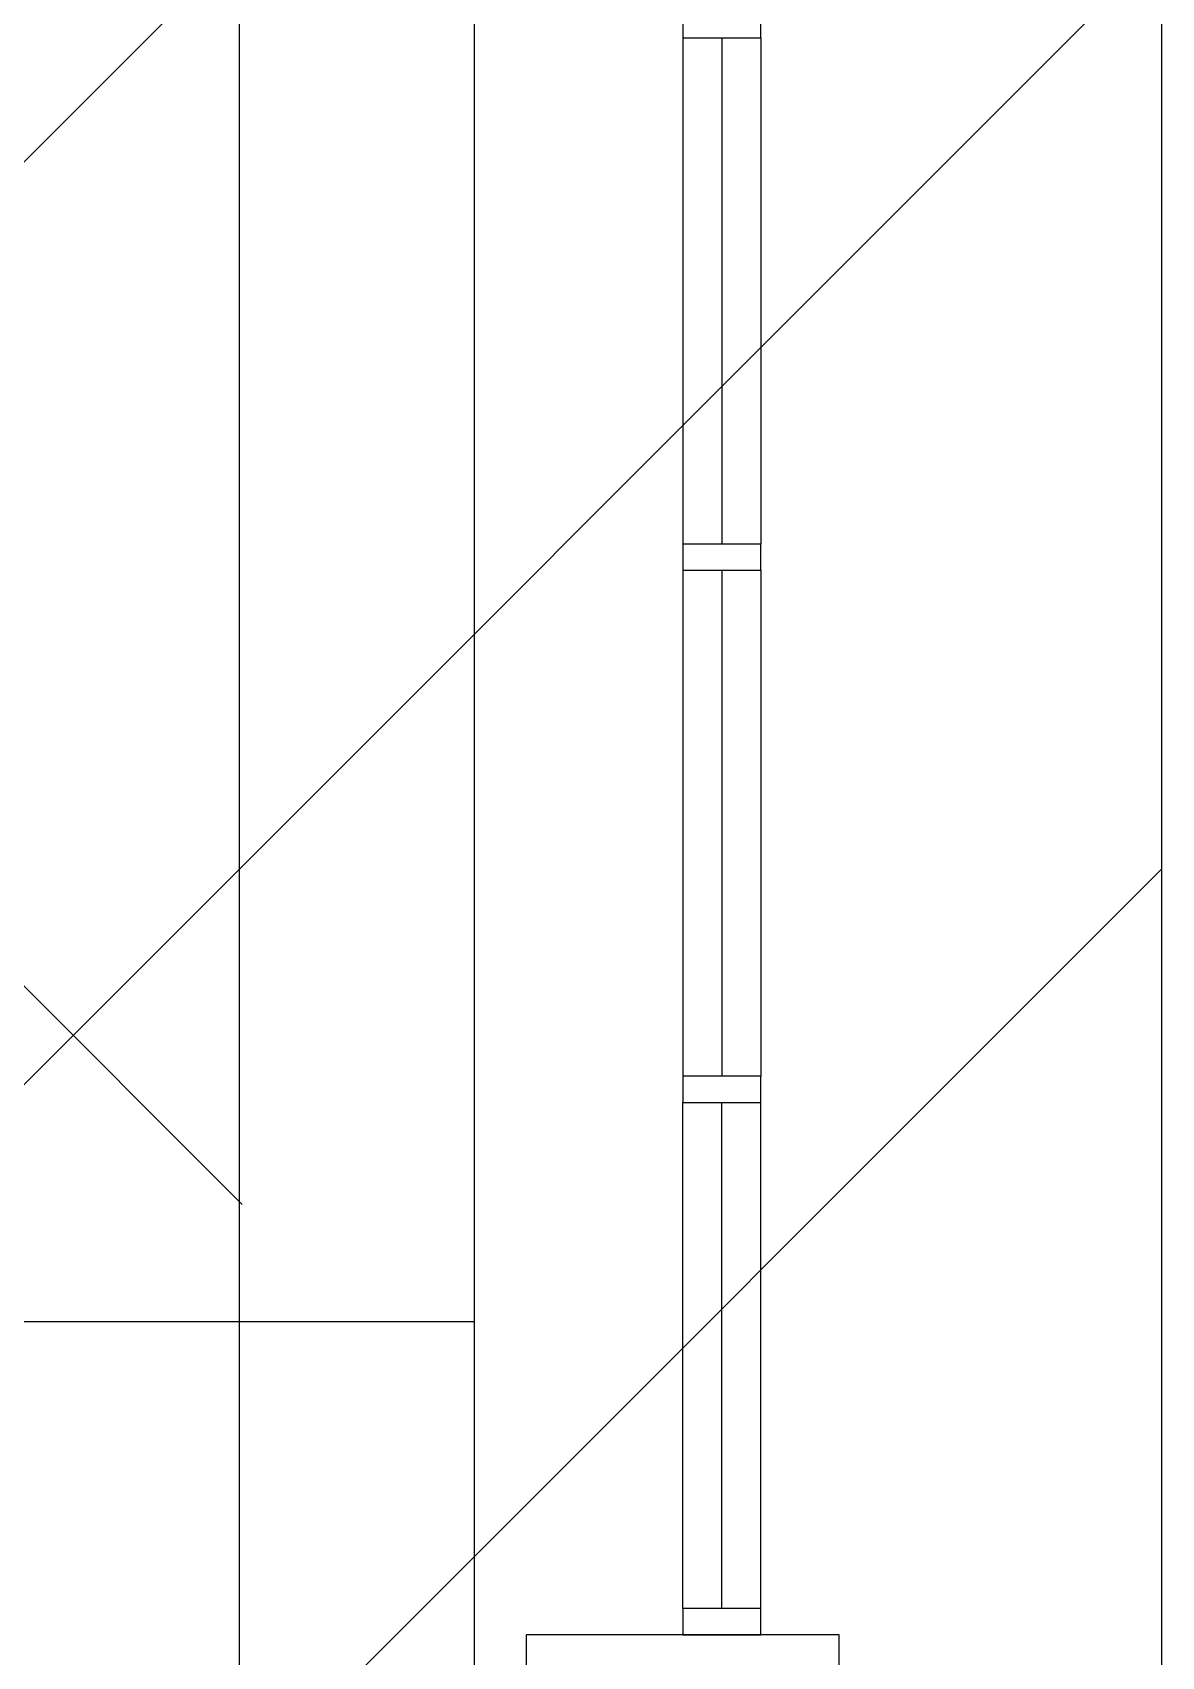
# Model space of a CAD drawing. Header units: inches. Extents: x 72602 to 350810, y -122122 to 43597.
# Drawn here: x 306399 to 308563, y 10005 to 13118 of the extents above; entities that cross this region are included whole.
import ezdxf

# ---------------------------------------------------------------- set-up
doc = ezdxf.new("R2010")
doc.units = ezdxf.units.IN
doc.header["$MEASUREMENT"] = 0
doc.layers.add('M-HVAC-EQPM-NEW', color=5, linetype='Continuous')
doc.layers.add('M-X-BKGD', color=8, linetype='Continuous')

msp = doc.modelspace()

# ---------------------------------------------------------------- hatches: boundary and pattern name
at = {"layer": 'M-HVAC-EQPM-NEW'}
h = msp.add_hatch(dxfattribs=at)
h.set_pattern_fill('ANSI31', color=1, scale=10000)
h.set_pattern_definition([(45, (143403.7, -63489.4), (-883.8835, 883.8835), [])])
h.paths.add_polyline_path([(293411, 17174.6), (308563.5, 17174.6), (308563.5, 7044.1), (293411, 7044.1)])

# ---------------------------------------------------------------- linework, layer by layer
at = {"layer": 'M-HVAC-EQPM-NEW', "color": 1}
msp.add_lwpolyline([(293411, 17174.6), (308563.5, 17174.6), (308563.5, 7044.1), (293411, 7044.1)], close=True, dxfattribs=at)
at = {"layer": 'M-X-BKGD', "ltscale": 0.003}
for p, q in [((306795.7, 27422.6), (306795.7, 2247.3)), ((306795.7, 27422.6), (306795.7, 2247.3)), ((306801.5, 10871.6), (304150.7, 13522.5)), ((306801.5, 10871.6), (304150.7, 13522.5))]:
    msp.add_line(p, q, dxfattribs=at)
at = {"layer": 'M-X-BKGD', "ltscale": 0.2}
for p, q in [((307245.7, 15797.3), (307245.7, 2697.3)), ((307245.7, 15797.3), (307245.7, 2697.3)), ((307245.7, 13897.3), (307245.7, 2697.3)), ((307245.7, 13897.3), (307245.7, 2697.3)), ((307645.7, 13157.3), (307645.7, 13107.3)), ((307645.7, 13157.3), (307645.7, 13107.3)), ((307795.7, 13107.3), (307795.7, 13157.3)), ((307795.7, 13107.3), (307795.7, 13157.3)), ((307645.7, 13107.3), (307795.7, 13107.3)), ((307645.7, 13107.3), (307645.7, 12137.3)), ((307645.7, 13107.3), (307795.7, 13107.3)), ((307645.7, 13107.3), (307645.7, 12137.3)), ((307720.7, 13107.3), (307720.7, 12137.3)), ((307720.7, 13107.3), (307720.7, 12137.3)), ((307795.7, 13107.3), (307795.7, 12137.3)), ((307795.7, 13107.3), (307795.7, 12137.3)), ((307795.7, 12137.3), (307645.7, 12137.3)), ((307645.7, 12137.3), (307645.7, 12087.3)), ((307795.7, 12137.3), (307645.7, 12137.3)), ((307645.7, 12137.3), (307645.7, 12087.3)), ((307795.7, 12087.3), (307795.7, 12137.3)), ((307795.7, 12087.3), (307795.7, 12137.3)), ((307645.7, 12087.3), (307795.7, 12087.3)), ((307645.7, 12087.3), (307645.7, 11117.3)), ((307645.7, 12087.3), (307795.7, 12087.3)), ((307645.7, 12087.3), (307645.7, 11117.3)), ((307720.7, 12087.3), (307720.7, 11117.3)), ((307720.7, 12087.3), (307720.7, 11117.3)), ((307795.7, 12087.3), (307795.7, 11117.3)), ((307795.7, 12087.3), (307795.7, 11117.3)), ((307795.7, 11117.3), (307645.7, 11117.3)), ((307645.7, 11117.3), (307645.7, 11067.3)), ((307795.7, 11117.3), (307645.7, 11117.3)), ((307645.7, 11117.3), (307645.7, 11067.3)), ((307795.7, 11067.3), (307795.7, 11117.3)), ((307795.7, 11067.3), (307795.7, 11117.3)), ((307645.7, 11067.3), (307795.7, 11067.3)), ((307645.7, 10097.3), (307645.7, 11067.3)), ((307645.7, 11067.3), (307795.7, 11067.3)), ((307645.7, 10097.3), (307645.7, 11067.3)), ((307720.7, 10097.3), (307720.7, 11067.3)), ((307720.7, 10097.3), (307720.7, 11067.3)), ((307795.7, 10097.3), (307795.7, 11067.3)), ((307795.7, 10097.3), (307795.7, 11067.3)), ((307795.7, 10097.3), (307645.7, 10097.3)), ((307645.7, 10097.3), (307645.7, 10047.3)), ((307795.7, 10097.3), (307645.7, 10097.3)), ((307645.7, 10097.3), (307645.7, 10047.3)), ((307795.7, 10047.3), (307795.7, 10097.3)), ((307795.7, 10047.3), (307795.7, 10097.3)), ((307945.7, 10047.3), (307345.7, 10047.3)), ((307345.7, 10047.3), (307345.7, 9447.3)), ((307945.7, 10047.3), (307345.7, 10047.3)), ((307345.7, 10047.3), (307345.7, 9447.3)), ((307645.7, 10047.3), (307795.7, 10047.3)), ((307645.7, 10047.3), (307795.7, 10047.3)), ((307945.7, 9447.3), (307945.7, 10047.3)), ((307945.7, 9447.3), (307945.7, 10047.3))]:
    msp.add_line(p, q, dxfattribs=at)
at = {"layer": 'M-X-BKGD'}
for p, q in [((307645.7, 13107.3), (307645.7, 12137.3)), ((307645.7, 13107.3), (307645.7, 12137.3)), ((307720.7, 13107.3), (307720.7, 12137.3)), ((307720.7, 13107.3), (307720.7, 12137.3)), ((307795.7, 13107.3), (307795.7, 12137.3)), ((307795.7, 13107.3), (307795.7, 12137.3)), ((307645.7, 12087.3), (307645.7, 11117.3)), ((307645.7, 12087.3), (307645.7, 11117.3)), ((307720.7, 12087.3), (307720.7, 11117.3)), ((307720.7, 12087.3), (307720.7, 11117.3)), ((307795.7, 12087.3), (307795.7, 11117.3)), ((307795.7, 12087.3), (307795.7, 11117.3)), ((307645.7, 10097.3), (307645.7, 11067.3)), ((307645.7, 10097.3), (307645.7, 11067.3)), ((307720.7, 10097.3), (307720.7, 11067.3)), ((307720.7, 10097.3), (307720.7, 11067.3)), ((307795.7, 10097.3), (307795.7, 11067.3)), ((307795.7, 10097.3), (307795.7, 11067.3)), ((306345.7, 10647.3), (307245.7, 10647.3)), ((306345.7, 10647.3), (307245.7, 10647.3))]:
    msp.add_line(p, q, dxfattribs=at)
for points in [[(307795.7, 13157.3), (307645.7, 13157.3), (307645.7, 13107.3), (307795.7, 13107.3)], [(307795.7, 13157.3), (307645.7, 13157.3), (307645.7, 13107.3), (307795.7, 13107.3)], [(307795.7, 12137.3), (307645.7, 12137.3), (307645.7, 12087.3), (307795.7, 12087.3)], [(307795.7, 12137.3), (307645.7, 12137.3), (307645.7, 12087.3), (307795.7, 12087.3)], [(307795.7, 11117.3), (307645.7, 11117.3), (307645.7, 11067.3), (307795.7, 11067.3)], [(307795.7, 11117.3), (307645.7, 11117.3), (307645.7, 11067.3), (307795.7, 11067.3)], [(307795.7, 10097.3), (307645.7, 10097.3), (307645.7, 10047.3), (307795.7, 10047.3)], [(307795.7, 10097.3), (307645.7, 10097.3), (307645.7, 10047.3), (307795.7, 10047.3)], [(307945.7, 10047.3), (307345.7, 10047.3), (307345.7, 9447.3), (307945.7, 9447.3)], [(307945.7, 10047.3), (307345.7, 10047.3), (307345.7, 9447.3), (307945.7, 9447.3)]]:
    msp.add_lwpolyline(points, close=True, dxfattribs=at)

doc.saveas('drawing.dxf')
